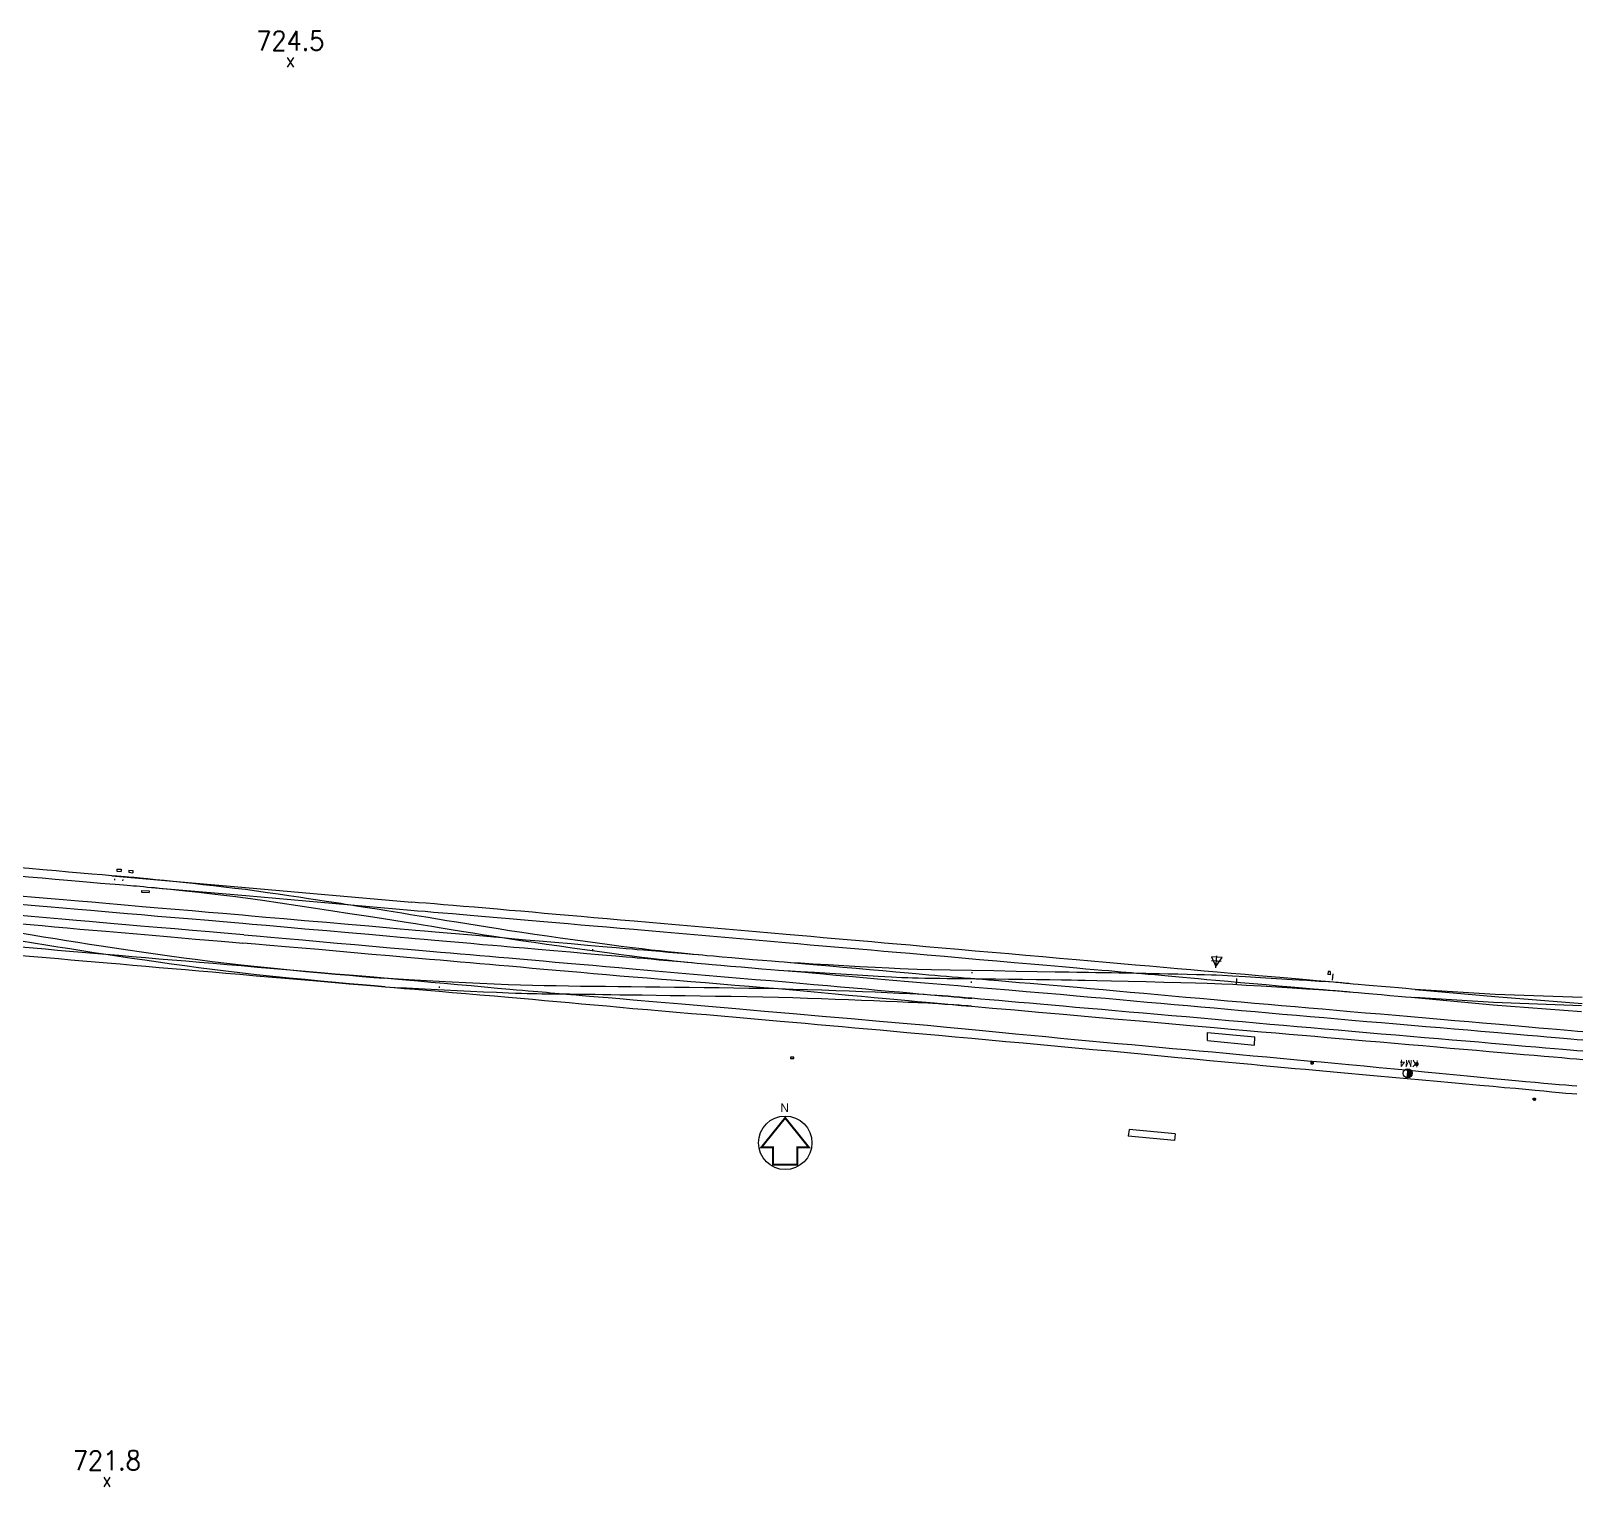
# Model space of a CAD drawing. Header units: metres. Extents: x 320405 to 332543, y 7395686 to 7410003.
# Drawn here: x 328554 to 328875, y 7396901.8 to 7397202.9 of the extents above; entities that cross this region are included whole.
import ezdxf
from ezdxf.enums import TextEntityAlignment as Align

# ---------------------------------------------------------------- set-up
doc = ezdxf.new("R2010")
doc.units = ezdxf.units.M
doc.header["$LTSCALE"] = 10
doc.header["$MEASUREMENT"] = 0
for name, pattern in [('CONTINUO', [0]), ('DASHDOTX2', [2, 1, -0.5, 0, -0.5]), ('GERENTE_P1_RH$0$CONTINUO', [0]), ('LIN0', [0])]:
    doc.linetypes.add(name, pattern=pattern)
for name, color, linetype in [('-NORTE', 7, 'Continuous'), ('F-AMV', 130, 'Continuous'), ('F-IND KM', 4, 'Continuous'), ('F-OTICA', 1, 'Continuous'), ('FOLHA A1 - CPTM', 7, 'LIN0'), ('GERENTE_P1_RH$0$U-ROTULOS_V1', 3, 'GERENTE_P1_RH$0$CONTINUO'), ('LEGENDA', 2, 'Continuous'), ('Pontos Cotados', 45, 'Continuous'), ('Pórtico RA', 1, 'DASHDOTX2'), ('T-BASE', 252, 'CONTINUO'), ('T-SAPATA', 8, 'Continuous'), ('T-TRILHO', 20, 'CONTINUO'), ('T-VIA_AMV', 8, 'Continuous'), ('T-VIA_ISOLANTE', 8, 'Continuous'), ('V-KM-VIA 2', 4, 'Continuous')]:
    doc.layers.add(name, color=color, linetype=linetype)
doc.layers.get('FOLHA A1 - CPTM').off()
doc.styles.add('ARIAL', font='arial.ttf')
doc.styles.add('L80', font='simplex', dxfattribs={"height": 1.016})
doc.styles.add('Style-STANDARD', font='STANDARD.shx')

# ---------------------------------------------------------------- blocks, each defined once
blk = doc.blocks.new('RGA')
for p, q in [((-0.25, 0.25), (0.25, 0.25)), ((-0.25, 0.25), (-0.25, -0.25)), ((0.25, 0.25), (0.25, -0.25)), ((-0.25, -0.25), (0.25, -0.25))]:
    blk.add_line(p, q)
blk.add_circle((0, 0), 0.0236)
blk = doc.blocks.new('NORTE')
at = {"layer": '-NORTE', "color": 7, "const_width": 0.42, "flags": 128}
blk.add_lwpolyline([(159771.1, 251720.53), (159776.01, 251714.43), (159773.6, 251714.43), (159773.6, 251710.84), (159768.59, 251710.84), (159768.59, 251714.43), (159766.19, 251714.43)], close=True, dxfattribs=at)
at = {"layer": '-NORTE', "color": 7, "linetype": 'Continuous'}
blk.add_circle((159771.12, 251715.37), 5.53, dxfattribs=at)
at = {"layer": '-NORTE', "color": 7, "linetype": 'Continuous', "style": 'ARIAL'}
blk.add_text('N', height=1.75, rotation=360, dxfattribs=at).set_placement((159770.08, 251721.77))
blk = doc.blocks.new('lbl_tic')
blk.add_line((0, -0.04165), (0, 0.04165))
blk = doc.blocks.new('KM')
at = {"layer": 'F-IND KM'}
blk.add_hatch(color=3, dxfattribs=at).paths.add_polyline_path([(210357.68, 212721.92, 0.414214), (210358.58, 212721.02), (210358.58, 212722.82, 0.414214)])
at = {"layer": 'F-IND KM', "color": 3}
blk.add_line((210358.58, 212722.82), (210358.58, 212721.02), dxfattribs=at)
blk.add_circle((210358.58, 212721.92), 0.9, dxfattribs=at)
at = {"layer": 'F-IND KM', "xscale": 14.63625450179016, "yscale": 14.63625450179016, "zscale": 14.63625450179016, "rotation": 0.4409380178296996}
blk.add_blockref('lbl_tic', (210358.58, 212721.92), dxfattribs=at)
blk = doc.blocks.new('MARCO')
at = {"layer": 'LEGENDA', "color": 1}
for p, q in [((0, 0.079), (0, -0.057)), ((0.055, 0), (-0.055, 0))]:
    blk.add_line(p, q, dxfattribs=at)
at = {"layer": 'LEGENDA', "flags": 128}
blk.add_lwpolyline([(0, 0.064), (-0.061, -0.042), (0.061, -0.042)], close=True, dxfattribs=at)
at = {"layer": 'LEGENDA', "const_width": 0.0117, "flags": 128}
blk.add_lwpolyline([(-0.006, 0, 1), (0.006, 0, 1)], format="xyb", close=True, dxfattribs=at)
blk = doc.blocks.new('Poste de concreto 10.5 m')
h = blk.add_hatch(color=2)
h.paths.add_polyline_path([(0.15, 0.33), (-0.09, 0.13), (0.13, 0.12)])
h.paths.add_polyline_path([(0.12, -0.1), (0.35, 0.11), (0.13, 0.12)])
at = {"layer": 'Pórtico RA'}
for p, q in [((0.15, 0.36), (-0.11, 0.13)), ((0.11, -0.13), (-0.11, 0.13)), ((-0.11, 0.13), (0.38, 0.1)), ((0.15, 0.33), (-0.09, 0.13)), ((0.12, -0.1), (-0.09, 0.13)), ((0.26, 0.23), (0, 0)), ((0.11, -0.13), (0.15, 0.36)), ((0.38, 0.1), (0.11, -0.13)), ((0.35, 0.11), (0.12, -0.1)), ((0.38, 0.1), (0.15, 0.36)), ((0.35, 0.11), (0.15, 0.33))]:
    blk.add_line(p, q, dxfattribs=at)
blk = doc.blocks.new('topografia ÁGUA BRANCA - LAPA_X')
at = {"layer": 'F-AMV', "color": 1, "ltscale": 0.2}
for p, q in [((155929.78, 252877.06, 0), (155929.76, 252876.81, 0)), ((155931.44, 252876.92, 0), (155931.42, 252876.67, 0)), ((156107.01, 252856.13, 723.32), (156106.98, 252855.88, 723.32))]:
    blk.add_line(p, q, dxfattribs=at)
at = {"layer": 'F-AMV', "ltscale": 0.2}
for p, q in [((156028.71, 252862.46, 0), (156028.73, 252862.71, 0)), ((156107.1, 252858.11, 723.32), (156107.1, 252857.86, 723.32)), ((155996.96, 252854.9), (155996.94, 252854.64))]:
    blk.add_line(p, q, dxfattribs=at)
at = {"layer": 'GERENTE_P1_RH$0$U-ROTULOS_V1', "color": 1, "ltscale": 10}
for p, q in [((156181.74, 252856.6), (156181.85, 252857.86)), ((156161.9, 252856.85), (156161.79, 252855.54))]:
    blk.add_line(p, q, dxfattribs=at)
at = {"layer": 'T-BASE'}
for p, q in [((156180.83, 252858.39), (156180.77, 252857.71)), ((156181.21, 252857.66), (156180.77, 252857.71)), ((156181.27, 252858.34), (156180.83, 252858.39)), ((156181.27, 252858.34), (156181.21, 252857.66))]:
    blk.add_line(p, q, dxfattribs=at)
at = {"layer": 'T-SAPATA', "extrusion": (1.23685e-08, 9.0672e-08, 1)}
for p, q in [((156155.86, 252844.03, 723.07), (156155.91, 252845.71, 723.07)), ((156155.91, 252845.71, 723.02), (156165.67, 252844.82, 723.02)), ((156165.62, 252843.13, 723.04), (156165.67, 252844.82, 723.04)), ((156155.86, 252844.03, 723.04), (156165.62, 252843.13, 723.04)), ((156139.69, 252825.61, 723.51), (156139.55, 252824.21, 723.51)), ((156149.22, 252824.76, 723.51), (156139.69, 252825.61, 723.51)), ((156149.08, 252823.36, 723.54), (156139.55, 252824.21, 723.54)), ((156149.22, 252824.76, 723.53), (156149.08, 252823.36, 723.53))]:
    blk.add_line(p, q, dxfattribs=at)
at = {"layer": 'T-TRILHO', "ltscale": 5, "flags": 128}
for points in [[(155976.57, 252872.02), (155975.14, 252872.24), (155973.54, 252872.48), (155971.79, 252872.74), (155969.91, 252873.02), (155967.91, 252873.32), (155965.82, 252873.62), (155963.64, 252873.93), (155961.41, 252874.25), (155959.14, 252874.57), (155956.84, 252874.88), (155954.62, 252875.14), (155952.4, 252875.4), (155950.21, 252875.65), (155948.05, 252875.88), (155945.94, 252876.11), (155943.89, 252876.32), (155941.91, 252876.53), (155940.03, 252876.72), (155938.24, 252876.9), (155936.57, 252877.06), (155935.78, 252877.14), (155935.08, 252877.21), (155934.45, 252877.27), (155933.85, 252877.32), (155933.25, 252877.37), (155932.63, 252877.42), (155931.94, 252877.48), (155931.16, 252877.54), (155930.25, 252877.61), (155929.19, 252877.69), (155927.21, 252877.86), (155925.05, 252878.05), (155922.73, 252878.24), (155920.26, 252878.45), (155917.65, 252878.68), (155914.92, 252878.91), (155912.07, 252879.15), (155909.13, 252879.4), (155906.1, 252879.66), (155902.99, 252879.92), (155900.04, 252880.17), (155897.02, 252880.43), (155893.95, 252880.69), (155890.81, 252880.95), (155887.61, 252881.22), (155884.35, 252881.5), (155881.02, 252881.78), (155877.63, 252882.07), (155874.18, 252882.36), (155870.66, 252882.66), (155867.16, 252882.96), (155863.58, 252883.26), (155859.94, 252883.58), (155856.21, 252883.9), (155852.4, 252884.22), (155848.51, 252884.56), (155844.52, 252884.9), (155840.43, 252885.25), (155836.25, 252885.61), (155831.95, 252885.98), (155826.48, 252886.45), (155820.96, 252886.92), (155815.44, 252887.39), (155809.99, 252887.86), (155804.67, 252888.31), (155799.54, 252888.75), (155794.66, 252889.16), (155790.09, 252889.55), (155785.89, 252889.91), (155782.11, 252890.23)], [(155782, 252888.56), (155785.72, 252888.25), (155789.88, 252887.89), (155794.4, 252887.51), (155799.22, 252887.1), (155804.3, 252886.67), (155809.57, 252886.22), (155814.97, 252885.76), (155820.44, 252885.29), (155825.93, 252884.82), (155831.38, 252884.36), (155835.7, 252883.99), (155839.92, 252883.62), (155844.05, 252883.27), (155848.09, 252882.92), (155852.04, 252882.58), (155855.9, 252882.25), (155859.69, 252881.92), (155863.39, 252881.6), (155867.03, 252881.29), (155870.59, 252880.99), (155874.14, 252880.69), (155877.62, 252880.39), (155881.04, 252880.1), (155884.38, 252879.82), (155887.66, 252879.54), (155890.88, 252879.27), (155894.02, 252879.01), (155897.1, 252878.75), (155900.11, 252878.5), (155903.05, 252878.25), (155906.12, 252877.99), (155909.1, 252877.73), (155911.99, 252877.48), (155914.78, 252877.24), (155917.47, 252877.01), (155920.02, 252876.79), (155922.44, 252876.58), (155924.72, 252876.39), (155926.84, 252876.2), (155928.79, 252876.04), (155929.88, 252875.95), (155930.81, 252875.88), (155931.63, 252875.82), (155932.35, 252875.76), (155933.03, 252875.71), (155933.67, 252875.66), (155934.31, 252875.6), (155934.99, 252875.54), (155935.74, 252875.47), (155936.58, 252875.39), (155938.03, 252875.26), (155939.6, 252875.11), (155941.31, 252874.95), (155943.14, 252874.77), (155945.1, 252874.57), (155947.19, 252874.35), (155949.41, 252874.1), (155951.76, 252873.83), (155954.24, 252873.53), (155956.86, 252873.2), (155960.39, 252872.69), (155964.01, 252872.16), (155967.67, 252871.62), (155971.33, 252871.08), (155974.94, 252870.53), (155978.45, 252870), (155981.82, 252869.49), (155984.99, 252869), (155987.94, 252868.55), (155990.6, 252868.14)], [(156198.85, 252854.7), (156198.07, 252854.77), (156196.87, 252854.86), (156195.37, 252854.99), (156193.67, 252855.13), (156191.88, 252855.28), (156190.11, 252855.43), (156188.47, 252855.56), (156187.07, 252855.68), (156186.01, 252855.77), (156185.41, 252855.82), (156185.09, 252855.85), (156184.79, 252855.88), (156184.51, 252855.91), (156184.23, 252855.94), (156183.95, 252855.97), (156183.63, 252856), (156183.29, 252856.03), (156182.9, 252856.07), (156182.45, 252856.1), (156181.94, 252856.14), (156180.88, 252856.2), (156178.96, 252856.31), (156176.39, 252856.47), (156173.37, 252856.64), (156170.11, 252856.83), (156166.84, 252857.02), (156163.75, 252857.2), (156161.05, 252857.35), (156158.96, 252857.47), (156157.69, 252857.53), (156156.67, 252857.57), (156155.26, 252857.61), (156153.56, 252857.65), (156151.67, 252857.7), (156149.71, 252857.74), (156147.76, 252857.78), (156145.94, 252857.81), (156144.35, 252857.84), (156143.09, 252857.87), (156142.26, 252857.88), (156141.5, 252857.9), (156140.43, 252857.91), (156139.12, 252857.93), (156137.63, 252857.95), (156136.03, 252857.98), (156134.39, 252858), (156132.79, 252858.02), (156131.28, 252858.05), (156129.93, 252858.07), (156128.83, 252858.08), (156127.17, 252858.11), (156124.35, 252858.15), (156120.63, 252858.21), (156116.31, 252858.27), (156111.68, 252858.35), (156107.02, 252858.42), (156102.63, 252858.5), (156098.79, 252858.56), (156095.79, 252858.62), (156093.92, 252858.67), (156092.3, 252858.74), (156089.98, 252858.85), (156087.15, 252858.99), (156083.98, 252859.16), (156080.67, 252859.34), (156077.39, 252859.53), (156074.33, 252859.7), (156071.68, 252859.85), (156069.61, 252859.98), (156068.31, 252860.06), (156067.21, 252860.14), (156065.67, 252860.26), (156063.81, 252860.42), (156061.75, 252860.59), (156059.59, 252860.77), (156057.45, 252860.96), (156055.46, 252861.13), (156053.71, 252861.28), (156052.32, 252861.4), (156051.42, 252861.48), (156050.58, 252861.55), (156049.36, 252861.65), (156047.87, 252861.78), (156046.18, 252861.92), (156044.39, 252862.07), (156042.58, 252862.22), (156040.84, 252862.36), (156039.26, 252862.49), (156037.92, 252862.6), (156036.92, 252862.69), (156035.63, 252862.8), (156033.52, 252862.98), (156030.78, 252863.21), (156027.61, 252863.48), (156024.23, 252863.77), (156020.84, 252864.06), (156017.64, 252864.33), (156014.84, 252864.57), (156012.64, 252864.76), (156011.24, 252864.88), (156010.01, 252864.98), (156008.26, 252865.13), (156006.12, 252865.32), (156003.7, 252865.52), (156001.14, 252865.74), (155998.57, 252865.96), (155996.1, 252866.17), (155993.87, 252866.36), (155992, 252866.52), (155990.61, 252866.64), (155988.87, 252866.79), (155986.03, 252867.03), (155982.35, 252867.34), (155978.12, 252867.7), (155973.6, 252868.09), (155969.07, 252868.47), (155964.8, 252868.84), (155961.06, 252869.16), (155958.12, 252869.41), (155956.25, 252869.57), (155954.58, 252869.71), (155952.15, 252869.91), (155949.17, 252870.17), (155945.82, 252870.45), (155942.29, 252870.75), (155938.79, 252871.04), (155935.49, 252871.32), (155932.58, 252871.57), (155930.28, 252871.76), (155928.75, 252871.89), (155927.26, 252872.02), (155925.04, 252872.21), (155922.29, 252872.44), (155919.16, 252872.71), (155915.85, 252872.99), (155912.53, 252873.27), (155909.37, 252873.54), (155906.57, 252873.78), (155904.28, 252873.97), (155902.7, 252874.1), (155900.96, 252874.25), (155898.26, 252874.48), (155894.82, 252874.77), (155890.89, 252875.1), (155886.7, 252875.45), (155882.48, 252875.8), (155878.47, 252876.14), (155874.91, 252876.44), (155872.03, 252876.68), (155870.06, 252876.85), (155867.98, 252877.03), (155864.77, 252877.3), (155860.71, 252877.65), (155856.07, 252878.04), (155851.12, 252878.46), (155846.14, 252878.89), (155841.39, 252879.29), (155837.16, 252879.65), (155833.72, 252879.94), (155831.33, 252880.14), (155828.69, 252880.37), (155824.54, 252880.72), (155819.26, 252881.16), (155813.22, 252881.68), (155806.79, 252882.22), (155800.33, 252882.76), (155794.23, 252883.28), (155788.84, 252883.73), (155784.54, 252884.1), (155781.7, 252884.34)], [(155956.51, 252865.52), (155954.9, 252865.66), (155952.45, 252865.86), (155949.4, 252866.12), (155945.93, 252866.41), (155942.26, 252866.72), (155938.59, 252867.03), (155935.14, 252867.32), (155932.12, 252867.57), (155929.72, 252867.77), (155928.16, 252867.91), (155926.69, 252868.03), (155924.55, 252868.21), (155921.88, 252868.44), (155918.88, 252868.69), (155915.69, 252868.96), (155912.5, 252869.23), (155909.47, 252869.49), (155906.76, 252869.72), (155904.54, 252869.91), (155902.99, 252870.04), (155901.22, 252870.19), (155898.43, 252870.43), (155894.86, 252870.73), (155890.78, 252871.07), (155886.44, 252871.44), (155882.1, 252871.8), (155878.01, 252872.15), (155874.43, 252872.45), (155871.63, 252872.69), (155869.85, 252872.84), (155868.23, 252872.98), (155865.88, 252873.18), (155862.99, 252873.43), (155859.75, 252873.71), (155856.36, 252874), (155853, 252874.29), (155849.88, 252874.56), (155847.19, 252874.8), (155845.11, 252874.98), (155843.86, 252875.08), (155842.93, 252875.16), (155841.77, 252875.26), (155840.43, 252875.38), (155838.96, 252875.5), (155837.42, 252875.63), (155835.86, 252875.77), (155834.33, 252875.9), (155832.9, 252876.02), (155831.61, 252876.13), (155830.52, 252876.22), (155828.83, 252876.37), (155825.92, 252876.62), (155822.09, 252876.94), (155817.65, 252877.32), (155812.9, 252877.73), (155808.15, 252878.14), (155803.71, 252878.52), (155799.87, 252878.85), (155796.96, 252879.1), (155795.26, 252879.24), (155794.13, 252879.34), (155792.74, 252879.46), (155791.18, 252879.59), (155789.5, 252879.73), (155787.8, 252879.88), (155786.14, 252880.02), (155784.6, 252880.15), (155783.24, 252880.26), (155782.16, 252880.35), (155781.41, 252880.42)], [(155781.6, 252882.69), (155784.42, 252882.45), (155788.69, 252882.08), (155794.05, 252881.63), (155800.12, 252881.12), (155806.54, 252880.57), (155812.94, 252880.03), (155818.95, 252879.52), (155824.21, 252879.08), (155828.34, 252878.73), (155830.98, 252878.5), (155833.38, 252878.3), (155836.86, 252878), (155841.14, 252877.64), (155845.95, 252877.23), (155851, 252876.8), (155856.01, 252876.37), (155860.72, 252875.97), (155864.83, 252875.62), (155868.08, 252875.35), (155870.18, 252875.17), (155872.15, 252875), (155875.04, 252874.76), (155878.6, 252874.47), (155882.61, 252874.13), (155886.83, 252873.78), (155891.02, 252873.44), (155894.94, 252873.11), (155898.37, 252872.82), (155901.07, 252872.6), (155902.8, 252872.45), (155904.37, 252872.32), (155906.63, 252872.13), (155909.41, 252871.89), (155912.52, 252871.62), (155915.81, 252871.33), (155919.08, 252871.05), (155922.16, 252870.79), (155924.89, 252870.55), (155927.08, 252870.36), (155928.57, 252870.24), (155930.1, 252870.11), (155932.43, 252869.91), (155935.36, 252869.67), (155938.69, 252869.39), (155942.24, 252869.1), (155945.8, 252868.81), (155949.19, 252868.53), (155952.21, 252868.28), (155954.65, 252868.07), (155956.34, 252867.93), (155958.21, 252867.77), (155961.14, 252867.52), (155964.88, 252867.2), (155969.14, 252866.83), (155973.66, 252866.45), (155978.17, 252866.06), (155982.39, 252865.69), (155986.05, 252865.38), (155988.88, 252865.14), (155990.61, 252864.99), (155991.98, 252864.87), (155993.83, 252864.71), (155996.03, 252864.52), (155998.46, 252864.31), (156000.99, 252864.09), (156003.51, 252863.87), (156005.89, 252863.66), (156008, 252863.48), (156009.73, 252863.33), (156010.96, 252863.22), (156012.36, 252863.11), (156014.58, 252862.92), (156017.42, 252862.68), (156020.66, 252862.41), (156024.09, 252862.12), (156027.51, 252861.83), (156030.71, 252861.56), (156033.48, 252861.32), (156035.62, 252861.14), (156036.92, 252861.03), (156037.91, 252860.95), (156039.22, 252860.83), (156040.77, 252860.7), (156042.47, 252860.54), (156044.24, 252860.39), (156046, 252860.23), (156047.65, 252860.09), (156049.11, 252859.96), (156050.3, 252859.85), (156051.13, 252859.78), (156052.04, 252859.7), (156053.44, 252859.59), (156055.21, 252859.44), (156057.23, 252859.27), (156059.4, 252859.09), (156061.59, 252858.9), (156063.68, 252858.73), (156065.57, 252858.58), (156067.12, 252858.46), (156068.24, 252858.38), (156069.58, 252858.3), (156071.76, 252858.17), (156074.55, 252858), (156077.76, 252857.82), (156081.18, 252857.62), (156084.58, 252857.43), (156087.76, 252857.25), (156090.52, 252857.1), (156092.64, 252856.99), (156093.91, 252856.93), (156094.83, 252856.9), (156096.02, 252856.87), (156097.4, 252856.85), (156098.91, 252856.83), (156100.48, 252856.81), (156102.04, 252856.8), (156103.53, 252856.79), (156104.88, 252856.78), (156106.02, 252856.77), (156106.88, 252856.76), (156107.98, 252856.74), (156109.76, 252856.72), (156112.07, 252856.7), (156114.73, 252856.67), (156117.59, 252856.63), (156120.47, 252856.6), (156123.23, 252856.57), (156125.68, 252856.53), (156127.68, 252856.51), (156129.06, 252856.49), (156130.58, 252856.46), (156132.96, 252856.41), (156136, 252856.35), (156139.47, 252856.28), (156143.16, 252856.2), (156146.86, 252856.12), (156150.35, 252856.04), (156153.41, 252855.97), (156155.82, 252855.9), (156157.38, 252855.85), (156158.87, 252855.79), (156161.09, 252855.67), (156163.85, 252855.52), (156166.96, 252855.34), (156170.21, 252855.15), (156173.42, 252854.96), (156176.37, 252854.79), (156178.89, 252854.64), (156180.77, 252854.52), (156181.81, 252854.46), (156182.33, 252854.42), (156182.79, 252854.39), (156183.2, 252854.36), (156183.56, 252854.32), (156183.88, 252854.29), (156184.19, 252854.26), (156184.48, 252854.23), (156184.77, 252854.2), (156185.08, 252854.17), (156185.4, 252854.14), (156186, 252854.09), (156187.06, 252854), (156188.45, 252853.88), (156190.09, 252853.74), (156191.84, 252853.59), (156193.62, 252853.44), (156195.31, 252853.3), (156196.81, 252853.17), (156198, 252853.07), (156198.77, 252853)], [(155781.31, 252879.01), (155781.99, 252878.93), (155782.81, 252878.84), (155783.78, 252878.73), (155784.9, 252878.61), (155786.18, 252878.47), (155787.63, 252878.31), (155789.26, 252878.14), (155791.08, 252877.96), (155793.08, 252877.76), (155795.29, 252877.55), (155798.54, 252877.27), (155801.95, 252876.97), (155805.49, 252876.67), (155809.11, 252876.36), (155812.78, 252876.05), (155816.44, 252875.74), (155820.06, 252875.44), (155823.6, 252875.14), (155827, 252874.85), (155830.24, 252874.58), (155832.03, 252874.43), (155833.65, 252874.29), (155835.12, 252874.16), (155836.47, 252874.04), (155837.75, 252873.93), (155838.98, 252873.83), (155840.19, 252873.72), (155841.43, 252873.61), (155842.71, 252873.5), (155844.08, 252873.38), (155846.5, 252873.17), (155849.01, 252872.95), (155851.59, 252872.73), (155854.22, 252872.51), (155856.87, 252872.28), (155859.52, 252872.05), (155862.15, 252871.82), (155864.74, 252871.6), (155867.25, 252871.39), (155869.67, 252871.18), (155871.32, 252871.05), (155872.86, 252870.92), (155874.33, 252870.8), (155875.72, 252870.69), (155877.07, 252870.58), (155878.39, 252870.48), (155879.69, 252870.38), (155880.99, 252870.27), (155882.31, 252870.17), (155883.66, 252870.06), (155885.32, 252869.92), (155887.04, 252869.77), (155888.81, 252869.62), (155890.63, 252869.46), (155892.51, 252869.3), (155894.44, 252869.14), (155896.43, 252868.96), (155898.48, 252868.79), (155900.59, 252868.6), (155902.76, 252868.41), (155905.06, 252868.21), (155907.41, 252868.01), (155909.82, 252867.8), (155912.29, 252867.58), (155914.8, 252867.36), (155917.36, 252867.14), (155919.96, 252866.91), (155922.6, 252866.68), (155925.28, 252866.45), (155927.99, 252866.21), (155931.18, 252865.94), (155934.38, 252865.67), (155937.54, 252865.4), (155940.65, 252865.14), (155943.66, 252864.89), (155946.55, 252864.64), (155949.3, 252864.42), (155951.86, 252864.2), (155954.2, 252864.01), (155956.31, 252863.84)], [(155929.19, 252877.69), (155956.86, 252875.34), (155991.25, 252872.36)], [(155985.57, 252856.62), (155983.4, 252856.8), (155980.97, 252857), (155978.31, 252857.22), (155975.46, 252857.46), (155972.45, 252857.71), (155969.3, 252857.98), (155966.05, 252858.25), (155962.72, 252858.53), (155959.34, 252858.81), (155955.96, 252859.1), (155953.08, 252859.34), (155950.21, 252859.57), (155947.37, 252859.81), (155944.54, 252860.04), (155941.73, 252860.27), (155938.94, 252860.5), (155936.17, 252860.73), (155933.42, 252860.96), (155930.7, 252861.19), (155927.99, 252861.41), (155925.49, 252861.62), (155922.99, 252861.83), (155920.5, 252862.04), (155918.01, 252862.25), (155915.49, 252862.47), (155912.95, 252862.68), (155910.37, 252862.9), (155907.75, 252863.13), (155905.07, 252863.35), (155902.32, 252863.59), (155899.31, 252863.84), (155896.22, 252864.1), (155893.05, 252864.37), (155889.82, 252864.65), (155886.51, 252864.93), (155883.14, 252865.21), (155879.71, 252865.5), (155876.21, 252865.8), (155872.65, 252866.1), (155869.03, 252866.41), (155865.47, 252866.71), (155861.84, 252867.03), (155858.14, 252867.34), (155854.37, 252867.67), (155850.53, 252867.99), (155846.6, 252868.33), (155842.59, 252868.68), (155838.49, 252869.03), (155834.29, 252869.39), (155829.99, 252869.75), (155824.54, 252870.22), (155819.04, 252870.68), (155813.55, 252871.15), (155808.14, 252871.61), (155802.86, 252872.06), (155797.76, 252872.49), (155792.92, 252872.9), (155788.38, 252873.28), (155784.21, 252873.63), (155780.47, 252873.95)], [(155843.86, 252875.08), (155845.62, 252874.91), (155847.61, 252874.7), (155849.81, 252874.47), (155852.21, 252874.2), (155854.79, 252873.92), (155857.53, 252873.6), (155860.41, 252873.27), (155863.41, 252872.91), (155866.52, 252872.52), (155869.72, 252872.12), (155872.96, 252871.66), (155876.25, 252871.17), (155879.58, 252870.68), (155882.94, 252870.17), (155886.3, 252869.66), (155889.66, 252869.14), (155892.99, 252868.62), (155896.28, 252868.1), (155899.52, 252867.59), (155902.69, 252867.08), (155905.29, 252866.66), (155907.82, 252866.25), (155910.29, 252865.85), (155912.71, 252865.45), (155915.1, 252865.07), (155917.47, 252864.69), (155919.83, 252864.31), (155922.2, 252863.94), (155924.59, 252863.57), (155927.01, 252863.2), (155929.76, 252862.79), (155932.56, 252862.38), (155935.39, 252861.98), (155938.26, 252861.58), (155941.16, 252861.18), (155944.09, 252860.79), (155947.04, 252860.41), (155950.01, 252860.03), (155952.99, 252859.67), (155955.98, 252859.31), (155959.39, 252858.96), (155962.78, 252858.63), (155966.12, 252858.31), (155969.38, 252858.01), (155972.52, 252857.72), (155975.53, 252857.45), (155978.37, 252857.21), (155981, 252856.99), (155983.42, 252856.79), (155985.57, 252856.62)], [(155985.77, 252854.83), (155983.55, 252855.02), (155981.08, 252855.23), (155978.37, 252855.47), (155975.48, 252855.73), (155972.41, 252856.01), (155969.22, 252856.3), (155965.92, 252856.62), (155962.55, 252856.95), (155959.14, 252857.29), (155955.72, 252857.65), (155952.84, 252857.99), (155949.99, 252858.35), (155947.16, 252858.71), (155944.36, 252859.08), (155941.57, 252859.46), (155938.81, 252859.84), (155936.07, 252860.23), (155933.36, 252860.62), (155930.66, 252861.01), (155927.99, 252861.41), (155925.5, 252861.79), (155923.02, 252862.16), (155920.55, 252862.55), (155918.07, 252862.93), (155915.57, 252863.33), (155913.04, 252863.73), (155910.48, 252864.13), (155907.88, 252864.55), (155905.22, 252864.97), (155902.49, 252865.4), (155899.29, 252865.91), (155896.03, 252866.43), (155892.72, 252866.96), (155889.38, 252867.48), (155886.03, 252868), (155882.68, 252868.52), (155879.34, 252869.03), (155876.04, 252869.52), (155872.78, 252870), (155869.57, 252870.47), (155866.41, 252870.87), (155863.33, 252871.24), (155860.37, 252871.6), (155857.53, 252871.93), (155854.83, 252872.24), (155852.3, 252872.52), (155849.94, 252872.78), (155847.77, 252873.01), (155845.81, 252873.21), (155844.08, 252873.38)], [(155936.58, 252875.39), (155956.9, 252873.66), (155991.04, 252870.71)], [(155780.42, 252872.28), (155784.16, 252871.96), (155788.33, 252871.61), (155792.86, 252871.22), (155797.7, 252870.81), (155802.79, 252870.38), (155808.07, 252869.93), (155813.48, 252869.47), (155818.97, 252869), (155824.46, 252868.53), (155829.92, 252868.07), (155834.23, 252867.7), (155838.43, 252867.34), (155842.55, 252866.99), (155846.57, 252866.65), (155850.51, 252866.31), (155854.36, 252865.98), (155858.14, 252865.66), (155861.85, 252865.34), (155865.49, 252865.03), (155869.06, 252864.73), (155872.68, 252864.42), (155876.23, 252864.12), (155879.72, 252863.82), (155883.15, 252863.53), (155886.52, 252863.24), (155889.82, 252862.96), (155893.05, 252862.69), (155896.21, 252862.42), (155899.3, 252862.16), (155902.33, 252861.9), (155905.1, 252861.66), (155907.82, 252861.43), (155910.48, 252861.21), (155913.09, 252860.98), (155915.66, 252860.77), (155918.21, 252860.55), (155920.73, 252860.33), (155923.25, 252860.12), (155925.76, 252859.91), (155928.27, 252859.69), (155930.93, 252859.47), (155933.6, 252859.24), (155936.29, 252859.01), (155938.99, 252858.78), (155941.72, 252858.55), (155944.46, 252858.32), (155947.23, 252858.08), (155950.02, 252857.85), (155952.84, 252857.61), (155955.68, 252857.37), (155959.09, 252857.08), (155962.5, 252856.79), (155965.87, 252856.51), (155969.17, 252856.23), (155972.37, 252855.96), (155975.44, 252855.7), (155978.35, 252855.45), (155981.06, 252855.23), (155983.54, 252855.02), (155985.77, 252854.83)], [(156051.42, 252861.48), (156050.53, 252861.56), (156049.52, 252861.65), (156048.37, 252861.75), (156047.09, 252861.88), (156045.69, 252862.02), (156044.17, 252862.17), (156042.53, 252862.35), (156040.77, 252862.54), (156038.9, 252862.76), (156036.91, 252862.99), (156034.59, 252863.29), (156032.18, 252863.6), (156029.7, 252863.93), (156027.15, 252864.27), (156024.55, 252864.63), (156021.93, 252864.99), (156019.29, 252865.36), (156016.65, 252865.74), (156014.03, 252866.11), (156011.45, 252866.49), (156009.16, 252866.84), (156006.93, 252867.19), (156004.75, 252867.53), (156002.62, 252867.87), (156000.54, 252868.2), (155998.52, 252868.53), (155996.56, 252868.85), (155994.65, 252869.17), (155992.8, 252869.47), (155991.01, 252869.76), (155989.17, 252870.06), (155987.4, 252870.34), (155985.71, 252870.61), (155984.1, 252870.86), (155982.57, 252871.1), (155981.15, 252871.32), (155979.83, 252871.53), (155978.62, 252871.71), (155977.53, 252871.88), (155976.57, 252872.02)], [(155991.04, 252870.71), (155992.44, 252870.59), (155994.02, 252870.47), (155995.77, 252870.32), (155997.66, 252870.17), (155999.7, 252870), (156001.86, 252869.82), (156004.12, 252869.64), (156006.49, 252869.44), (156008.93, 252869.23), (156011.44, 252869.02), (156013.77, 252868.83), (156016.15, 252868.62), (156018.59, 252868.41), (156021.08, 252868.2), (156023.62, 252867.98), (156026.22, 252867.76), (156028.87, 252867.53), (156031.58, 252867.3), (156034.35, 252867.06), (156037.17, 252866.82), (156040.24, 252866.56), (156043.36, 252866.29), (156046.51, 252866.02), (156049.68, 252865.75), (156052.86, 252865.48), (156056.05, 252865.21), (156059.22, 252864.94), (156062.37, 252864.67), (156065.48, 252864.41), (156068.56, 252864.15), (156071.14, 252863.93), (156073.69, 252863.71), (156076.21, 252863.5), (156078.72, 252863.29), (156081.22, 252863.08), (156083.75, 252862.86), (156086.3, 252862.65), (156088.9, 252862.43), (156091.56, 252862.2), (156094.29, 252861.97), (156097.84, 252861.67), (156101.44, 252861.36), (156105.08, 252861.04), (156108.71, 252860.73), (156112.31, 252860.42), (156115.85, 252860.11), (156119.3, 252859.82), (156122.63, 252859.53), (156125.81, 252859.26), (156128.81, 252859), (156130.72, 252858.84), (156132.45, 252858.69), (156134.01, 252858.56), (156135.43, 252858.45), (156136.73, 252858.34), (156137.94, 252858.24), (156139.07, 252858.15), (156140.15, 252858.06), (156141.21, 252857.97), (156142.26, 252857.88), (156143.59, 252857.77), (156144.95, 252857.65), (156146.33, 252857.52), (156147.76, 252857.4), (156149.24, 252857.26), (156150.77, 252857.13), (156152.36, 252856.99), (156154.01, 252856.84), (156155.75, 252856.69), (156157.56, 252856.53), (156160.12, 252856.31), (156162.73, 252856.08), (156165.36, 252855.85), (156167.99, 252855.63), (156170.58, 252855.41), (156173.1, 252855.19), (156175.51, 252854.99), (156177.79, 252854.8), (156179.9, 252854.62), (156181.81, 252854.46)], [(156181.94, 252856.14), (156180.27, 252856.27), (156178.39, 252856.43), (156176.32, 252856.61), (156174.06, 252856.8), (156171.65, 252857), (156169.1, 252857.22), (156166.43, 252857.44), (156163.65, 252857.68), (156160.78, 252857.92), (156157.85, 252858.17), (156155.16, 252858.4), (156152.42, 252858.64), (156149.63, 252858.87), (156146.79, 252859.11), (156143.9, 252859.36), (156140.96, 252859.61), (156137.97, 252859.87), (156134.92, 252860.13), (156131.82, 252860.39), (156128.68, 252860.66), (156125.25, 252860.96), (156121.78, 252861.26), (156118.29, 252861.56), (156114.79, 252861.86), (156111.29, 252862.16), (156107.81, 252862.46), (156104.36, 252862.76), (156100.96, 252863.05), (156097.61, 252863.34), (156094.34, 252863.62), (156091.62, 252863.86), (156088.98, 252864.08), (156086.39, 252864.3), (156083.85, 252864.52), (156081.34, 252864.73), (156078.84, 252864.95), (156076.34, 252865.16), (156073.83, 252865.38), (156071.28, 252865.59), (156068.7, 252865.81), (156065.63, 252866.08), (156062.51, 252866.34), (156059.35, 252866.61), (156056.18, 252866.88), (156052.99, 252867.16), (156049.8, 252867.43), (156046.62, 252867.7), (156043.46, 252867.97), (156040.34, 252868.24), (156037.26, 252868.5), (156034.43, 252868.74), (156031.66, 252868.98), (156028.94, 252869.21), (156026.28, 252869.44), (156023.68, 252869.66), (156021.13, 252869.88), (156018.64, 252870.09), (156016.2, 252870.3), (156013.82, 252870.5), (156011.49, 252870.7), (156008.99, 252870.91), (156006.56, 252871.11), (156004.21, 252871.31), (156001.96, 252871.49), (155999.82, 252871.67), (155997.8, 252871.83), (155995.92, 252871.99), (155994.2, 252872.13), (155992.63, 252872.25), (155991.25, 252872.36)], [(155990.6, 252868.14), (155992.02, 252867.91), (155993.63, 252867.65), (155995.4, 252867.37), (155997.32, 252867.06), (155999.38, 252866.73), (156001.57, 252866.38), (156003.86, 252866.02), (156006.25, 252865.65), (156008.71, 252865.27), (156011.24, 252864.88), (156013.85, 252864.5), (156016.49, 252864.12), (156019.15, 252863.74), (156021.81, 252863.36), (156024.46, 252862.99), (156027.07, 252862.63), (156029.64, 252862.28), (156032.14, 252861.94), (156034.56, 252861.62), (156036.88, 252861.32), (156038.85, 252861.08), (156040.7, 252860.86), (156042.44, 252860.66), (156044.05, 252860.49), (156045.55, 252860.33), (156046.92, 252860.18), (156048.16, 252860.06), (156049.28, 252859.95), (156050.27, 252859.86), (156051.13, 252859.78)], [(156107.07, 252851.03), (156106.34, 252851.09), (156105.48, 252851.15), (156104.5, 252851.23), (156103.4, 252851.32), (156102.17, 252851.42), (156100.8, 252851.54), (156099.31, 252851.66), (156097.69, 252851.8), (156095.92, 252851.96), (156094.02, 252852.12), (156091.78, 252852.33), (156089.4, 252852.54), (156086.91, 252852.77), (156084.31, 252853.01), (156081.62, 252853.25), (156078.84, 252853.5), (156075.99, 252853.76), (156073.07, 252854.02), (156070.1, 252854.28), (156067.09, 252854.54), (156064.11, 252854.79), (156061.1, 252855.03), (156058.07, 252855.27), (156055.04, 252855.51), (156052, 252855.75), (156048.97, 252855.99), (156045.96, 252856.23), (156042.96, 252856.46), (156040, 252856.7), (156037.07, 252856.93), (156034.3, 252857.16), (156031.57, 252857.39), (156028.89, 252857.62), (156026.26, 252857.84), (156023.66, 252858.06), (156021.11, 252858.28), (156018.61, 252858.5), (156016.15, 252858.71), (156013.74, 252858.92), (156011.37, 252859.13), (156009.34, 252859.3), (156007.34, 252859.47), (156005.35, 252859.64), (156003.35, 252859.81), (156001.32, 252859.99), (155999.26, 252860.16), (155997.14, 252860.34), (155994.94, 252860.53), (155992.65, 252860.73), (155990.25, 252860.93), (155986.68, 252861.24), (155983.02, 252861.55), (155979.33, 252861.87), (155975.65, 252862.19), (155972.02, 252862.5), (155968.49, 252862.8), (155965.11, 252863.09), (155961.92, 252863.36), (155958.97, 252863.61), (155956.31, 252863.84)], [(155956.51, 252865.52), (155959.17, 252865.3), (155962.12, 252865.05), (155965.3, 252864.78), (155968.67, 252864.49), (155972.19, 252864.19), (155975.81, 252863.88), (155979.48, 252863.56), (155983.16, 252863.25), (155986.8, 252862.93), (155990.36, 252862.63), (155992.75, 252862.42), (155995.02, 252862.23), (155997.2, 252862.05), (155999.31, 252861.87), (156001.35, 252861.7), (156003.36, 252861.53), (156005.34, 252861.36), (156007.32, 252861.19), (156009.31, 252861.02), (156011.32, 252860.85), (156013.65, 252860.65), (156016.03, 252860.45), (156018.46, 252860.24), (156020.93, 252860.03), (156023.46, 252859.81), (156026.05, 252859.59), (156028.69, 252859.37), (156031.38, 252859.14), (156034.13, 252858.9), (156036.94, 252858.66), (156040.04, 252858.4), (156043.18, 252858.14), (156046.36, 252857.87), (156049.56, 252857.6), (156052.78, 252857.33), (156055.99, 252857.06), (156059.2, 252856.79), (156062.38, 252856.52), (156065.52, 252856.26), (156068.62, 252856), (156071.57, 252855.74), (156074.45, 252855.5), (156077.26, 252855.25), (156079.99, 252855.02), (156082.63, 252854.79), (156085.18, 252854.57), (156087.63, 252854.35), (156089.96, 252854.15), (156092.19, 252853.96), (156094.29, 252853.77), (156096.14, 252853.62), (156097.86, 252853.47), (156099.45, 252853.33), (156100.91, 252853.2), (156102.26, 252853.09), (156103.48, 252852.98), (156104.57, 252852.89), (156105.55, 252852.81), (156106.4, 252852.74), (156107.14, 252852.68)], [(156068.24, 252858.38), (156069.96, 252858.23), (156071.92, 252858.06), (156074.09, 252857.88), (156076.46, 252857.67), (156079.02, 252857.45), (156081.74, 252857.21), (156084.62, 252856.96), (156087.64, 252856.7), (156090.78, 252856.43), (156094.02, 252856.15), (156097.35, 252855.87), (156100.75, 252855.59), (156104.21, 252855.3), (156107.72, 252855.01), (156111.25, 252854.71), (156114.8, 252854.42), (156118.34, 252854.12), (156121.87, 252853.83), (156125.37, 252853.54), (156128.81, 252853.25), (156131.83, 252852.99), (156134.8, 252852.73), (156137.72, 252852.48), (156140.59, 252852.23), (156143.42, 252851.98), (156146.22, 252851.74), (156148.99, 252851.5), (156151.75, 252851.26), (156154.5, 252851.02), (156157.24, 252850.78), (156160.07, 252850.53), (156162.9, 252850.29), (156165.74, 252850.04), (156168.58, 252849.79), (156171.42, 252849.55), (156174.27, 252849.3), (156177.12, 252849.06), (156179.98, 252848.81), (156182.85, 252848.57), (156185.72, 252848.32), (156188.81, 252848.06), (156191.9, 252847.8), (156194.98, 252847.55), (156198.02, 252847.29), (156201.03, 252847.04), (156203.99, 252846.8), (156206.89, 252846.56), (156209.71, 252846.32), (156212.45, 252846.09), (156215.09, 252845.88), (156217.53, 252845.67), (156219.86, 252845.47), (156222.07, 252845.29), (156224.14, 252845.11), (156226.08, 252844.95), (156227.88, 252844.8), (156229.53, 252844.66), (156231.03, 252844.53), (156232.37, 252844.42), (156233.53, 252844.32)], [(156233.55, 252845.97), (156232.43, 252846.06), (156231.13, 252846.17), (156229.68, 252846.3), (156228.07, 252846.43), (156226.32, 252846.59), (156224.41, 252846.75), (156222.37, 252846.93), (156220.19, 252847.11), (156217.88, 252847.31), (156215.45, 252847.52), (156212.75, 252847.75), (156209.95, 252847.99), (156207.06, 252848.23), (156204.09, 252848.48), (156201.05, 252848.74), (156197.97, 252849), (156194.84, 252849.26), (156191.7, 252849.53), (156188.55, 252849.79), (156185.4, 252850.06), (156182.53, 252850.3), (156179.68, 252850.54), (156176.85, 252850.78), (156174.03, 252851.02), (156171.22, 252851.26), (156168.42, 252851.49), (156165.62, 252851.73), (156162.83, 252851.97), (156160.04, 252852.21), (156157.25, 252852.44), (156154.32, 252852.7), (156151.4, 252852.96), (156148.48, 252853.22), (156145.59, 252853.47), (156142.71, 252853.72), (156139.87, 252853.97), (156137.07, 252854.22), (156134.3, 252854.46), (156131.59, 252854.7), (156128.93, 252854.93), (156126.4, 252855.15), (156123.93, 252855.35), (156121.53, 252855.55), (156119.2, 252855.75), (156116.94, 252855.93), (156114.76, 252856.11), (156112.66, 252856.28), (156110.65, 252856.45), (156108.72, 252856.61), (156106.88, 252856.76), (156105.54, 252856.87), (156104.27, 252856.97), (156103.05, 252857.07), (156101.86, 252857.17), (156100.67, 252857.27), (156099.46, 252857.38), (156098.21, 252857.48), (156096.9, 252857.59), (156095.51, 252857.71), (156094.01, 252857.84), (156091.4, 252858.07), (156088.69, 252858.3), (156085.94, 252858.54), (156083.17, 252858.78), (156080.42, 252859.02), (156077.73, 252859.25), (156075.14, 252859.47), (156072.68, 252859.69), (156070.39, 252859.88), (156068.31, 252860.06)], [(156233.53, 252841.96), (156232.31, 252842.06), (156230.93, 252842.18), (156229.38, 252842.31), (156227.67, 252842.45), (156225.82, 252842.61), (156223.83, 252842.77), (156221.7, 252842.95), (156219.46, 252843.14), (156217.09, 252843.34), (156214.62, 252843.55), (156212.01, 252843.77), (156209.31, 252843.99), (156206.53, 252844.22), (156203.68, 252844.46), (156200.77, 252844.7), (156197.82, 252844.95), (156194.83, 252845.2), (156191.82, 252845.45), (156188.79, 252845.7), (156185.75, 252845.96), (156182.92, 252846.2), (156180.09, 252846.44), (156177.27, 252846.68), (156174.44, 252846.93), (156171.62, 252847.17), (156168.8, 252847.41), (156165.98, 252847.66), (156163.15, 252847.9), (156160.32, 252848.15), (156157.48, 252848.39), (156154.49, 252848.65), (156151.49, 252848.9), (156148.5, 252849.16), (156145.53, 252849.41), (156142.59, 252849.66), (156139.68, 252849.9), (156136.81, 252850.15), (156134, 252850.39), (156131.24, 252850.62), (156128.55, 252850.85), (156126.05, 252851.07), (156123.63, 252851.28), (156121.29, 252851.48), (156119.03, 252851.67), (156116.84, 252851.86), (156114.73, 252852.04), (156112.71, 252852.22), (156110.77, 252852.38), (156108.91, 252852.53), (156107.14, 252852.68), (156105.84, 252852.8), (156104.61, 252852.9), (156103.42, 252853), (156102.25, 252853.09), (156101.07, 252853.18), (156099.86, 252853.26), (156098.6, 252853.34), (156097.26, 252853.42), (156095.83, 252853.5), (156094.27, 252853.57), (156092.02, 252853.68), (156089.63, 252853.78), (156087.12, 252853.89), (156084.5, 252853.99), (156081.78, 252854.09), (156078.98, 252854.19), (156076.09, 252854.29), (156073.14, 252854.38), (156070.14, 252854.46), (156067.09, 252854.54), (156064.06, 252854.6), (156061, 252854.65), (156057.92, 252854.69), (156054.84, 252854.73), (156051.75, 252854.77), (156048.68, 252854.8), (156045.62, 252854.83), (156042.59, 252854.86), (156039.6, 252854.89), (156036.64, 252854.92), (156033.97, 252854.94), (156031.34, 252854.96), (156028.75, 252854.99), (156026.2, 252855.01), (156023.67, 252855.04), (156021.17, 252855.08), (156018.69, 252855.12), (156016.22, 252855.17), (156013.76, 252855.22), (156011.3, 252855.29), (156008.33, 252855.42), (156005.38, 252855.55), (156002.47, 252855.69), (155999.64, 252855.83), (155996.91, 252855.97), (155994.3, 252856.12), (155991.83, 252856.25), (155989.54, 252856.38), (155987.44, 252856.5), (155985.57, 252856.62)], [(156232.29, 252834.71), (156231.24, 252834.8), (156230.03, 252834.91), (156228.66, 252835.02), (156227.14, 252835.16), (156225.47, 252835.31), (156223.66, 252835.47), (156221.71, 252835.65), (156219.62, 252835.84), (156217.4, 252836.04), (156215.04, 252836.25), (156212.39, 252836.5), (156209.62, 252836.76), (156206.75, 252837.03), (156203.8, 252837.31), (156200.78, 252837.6), (156197.7, 252837.89), (156194.59, 252838.18), (156191.44, 252838.47), (156188.29, 252838.77), (156185.14, 252839.06), (156182.27, 252839.32), (156179.43, 252839.58), (156176.59, 252839.84), (156173.76, 252840.1), (156170.95, 252840.35), (156168.14, 252840.6), (156165.33, 252840.85), (156162.53, 252841.11), (156159.73, 252841.36), (156156.93, 252841.61), (156154.18, 252841.85), (156151.43, 252842.09), (156148.66, 252842.34), (156145.87, 252842.59), (156143.06, 252842.84), (156140.21, 252843.09), (156137.33, 252843.35), (156134.4, 252843.61), (156131.42, 252843.88), (156128.39, 252844.15), (156125.46, 252844.43), (156122.46, 252844.72), (156119.36, 252845.01), (156116.16, 252845.31), (156112.83, 252845.63), (156109.36, 252845.95), (156105.73, 252846.29), (156101.94, 252846.64), (156097.95, 252847.01), (156093.76, 252847.38), (156088.04, 252847.88), (156082.16, 252848.38), (156076.19, 252848.89), (156070.19, 252849.4), (156064.22, 252849.9), (156058.35, 252850.4), (156052.64, 252850.88), (156047.16, 252851.34), (156041.96, 252851.77), (156037.11, 252852.18), (156034.31, 252852.42), (156031.89, 252852.62), (156029.82, 252852.79), (156028.05, 252852.94), (156026.54, 252853.07), (156025.27, 252853.18), (156024.2, 252853.27), (156023.28, 252853.34), (156022.49, 252853.41), (156021.78, 252853.47), (156020.88, 252853.54), (156020, 252853.62), (156019.13, 252853.69), (156018.25, 252853.76), (156017.33, 252853.84), (156016.37, 252853.92), (156015.33, 252854.01), (156014.19, 252854.11), (156012.94, 252854.21), (156011.55, 252854.33), (156008.99, 252854.56), (156006.31, 252854.8), (156003.56, 252855.04), (156000.77, 252855.28), (155997.98, 252855.53), (155995.25, 252855.77), (155992.59, 252856), (155990.07, 252856.22), (155987.72, 252856.43), (155985.57, 252856.62)], [(155985.77, 252854.83), (155987.87, 252854.73), (155990.18, 252854.62), (155992.66, 252854.5), (155995.26, 252854.38), (155997.95, 252854.25), (156000.68, 252854.12), (156003.43, 252854), (156006.14, 252853.87), (156008.78, 252853.76), (156011.31, 252853.65), (156012.72, 252853.6), (156014, 252853.56), (156015.17, 252853.53), (156016.24, 252853.51), (156017.24, 252853.49), (156018.18, 252853.48), (156019.09, 252853.48), (156019.98, 252853.47), (156020.87, 252853.47), (156021.78, 252853.47), (156022.85, 252853.45), (156023.97, 252853.44), (156025.15, 252853.42), (156026.41, 252853.41), (156027.77, 252853.39), (156029.22, 252853.37), (156030.78, 252853.35), (156032.48, 252853.33), (156034.31, 252853.3), (156036.29, 252853.28), (156038.97, 252853.25), (156041.8, 252853.22), (156044.75, 252853.18), (156047.8, 252853.15), (156050.93, 252853.11), (156054.12, 252853.06), (156057.36, 252853.01), (156060.61, 252852.96), (156063.87, 252852.9), (156067.11, 252852.84), (156070.13, 252852.76), (156073.11, 252852.67), (156076.02, 252852.58), (156078.87, 252852.48), (156081.63, 252852.38), (156084.31, 252852.28), (156086.89, 252852.18), (156089.37, 252852.08), (156091.72, 252851.98), (156093.95, 252851.88), (156095.04, 252851.85), (156096.04, 252851.81), (156097.01, 252851.78), (156098, 252851.73), (156099.05, 252851.66), (156100.21, 252851.59), (156101.55, 252851.49), (156103.1, 252851.36), (156104.92, 252851.21), (156107.07, 252851.03), (156111.39, 252850.67), (156116.03, 252850.28), (156120.93, 252849.86), (156126.01, 252849.43), (156131.23, 252848.98), (156136.53, 252848.52), (156141.84, 252848.06), (156147.12, 252847.61), (156152.29, 252847.16), (156157.3, 252846.73), (156160.75, 252846.43), (156164.01, 252846.16), (156167.09, 252845.89), (156170.01, 252845.64), (156172.81, 252845.4), (156175.5, 252845.17), (156178.1, 252844.95), (156180.64, 252844.74), (156183.14, 252844.53), (156185.61, 252844.31), (156188.61, 252844.06), (156191.6, 252843.81), (156194.57, 252843.55), (156197.52, 252843.31), (156200.43, 252843.06), (156203.3, 252842.82), (156206.11, 252842.58), (156208.86, 252842.35), (156211.54, 252842.12), (156214.13, 252841.9), (156216.64, 252841.69), (156219.04, 252841.48), (156221.33, 252841.29), (156223.5, 252841.11), (156225.55, 252840.94), (156227.45, 252840.77), (156229.21, 252840.63), (156230.82, 252840.49), (156232.26, 252840.37), (156233.52, 252840.27)], [(155985.77, 252854.83), (155987.61, 252854.69), (155989.68, 252854.53), (155991.94, 252854.35), (155994.38, 252854.15), (155996.96, 252853.94), (155999.67, 252853.72), (156002.48, 252853.49), (156005.36, 252853.25), (156008.3, 252853.01), (156011.26, 252852.76), (156013.75, 252852.55), (156016.25, 252852.33), (156018.76, 252852.1), (156021.29, 252851.88), (156023.84, 252851.65), (156026.41, 252851.42), (156029.01, 252851.19), (156031.65, 252850.96), (156034.32, 252850.72), (156037.04, 252850.48), (156040.02, 252850.23), (156043.04, 252849.97), (156046.08, 252849.71), (156049.15, 252849.46), (156052.23, 252849.2), (156055.31, 252848.94), (156058.39, 252848.68), (156061.45, 252848.42), (156064.48, 252848.17), (156067.48, 252847.91), (156070.09, 252847.69), (156072.66, 252847.46), (156075.22, 252847.24), (156077.77, 252847.02), (156080.33, 252846.79), (156082.92, 252846.56), (156085.54, 252846.33), (156088.2, 252846.1), (156090.93, 252845.85), (156093.73, 252845.6), (156096.98, 252845.32), (156100.31, 252845.02), (156103.7, 252844.72), (156107.15, 252844.41), (156110.65, 252844.1), (156114.19, 252843.79), (156117.76, 252843.47), (156121.34, 252843.15), (156124.94, 252842.82), (156128.54, 252842.5), (156132.16, 252842.17), (156135.76, 252841.84), (156139.33, 252841.51), (156142.86, 252841.19), (156146.33, 252840.86), (156149.75, 252840.55), (156153.09, 252840.24), (156156.35, 252839.94), (156159.51, 252839.65), (156162.57, 252839.36), (156165.02, 252839.14), (156167.37, 252838.92), (156169.65, 252838.72), (156171.86, 252838.52), (156174.04, 252838.32), (156176.19, 252838.12), (156178.34, 252837.93), (156180.52, 252837.73), (156182.73, 252837.54), (156184.99, 252837.33), (156187.99, 252837.07), (156191.03, 252836.8), (156194.12, 252836.53), (156197.22, 252836.25), (156200.31, 252835.98), (156203.38, 252835.71), (156206.4, 252835.44), (156209.36, 252835.18), (156212.23, 252834.93), (156214.99, 252834.68), (156217.36, 252834.47), (156219.59, 252834.27), (156221.69, 252834.08), (156223.66, 252833.9), (156225.48, 252833.73), (156227.15, 252833.58), (156228.68, 252833.44), (156230.06, 252833.32), (156231.28, 252833.21), (156232.34, 252833.12)], [(156233.35, 252853.1), (156215.35, 252853.68), (156198.85, 252854.7)], [(156198.85, 252854.7), (156215.31, 252853.28), (156233.35, 252851.84)], [(156233.25, 252851.34), (156215.06, 252852.01), (156198.77, 252853)], [(156198.77, 252853), (156215, 252851.55), (156233.25, 252850.15)]]:
    blk.add_lwpolyline(points, dxfattribs=at)
at = {"layer": 'T-VIA_AMV'}
for p, q in [((155930.21, 252879.09), (155930.2, 252878.64)), ((155930.2, 252878.64), (155931.09, 252878.6)), ((155930.21, 252879.09), (155931.1, 252879.06)), ((155931.1, 252879.06), (155931.09, 252878.6)), ((155932.7, 252878.88), (155932.72, 252878.42)), ((155932.7, 252878.88), (155933.55, 252878.81)), ((155932.72, 252878.42), (155933.57, 252878.34)), ((155933.55, 252878.81), (155933.57, 252878.34)), ((155935.31, 252874.69), (155935.33, 252874.35)), ((155935.31, 252874.69), (155936.93, 252874.58)), ((155935.33, 252874.35), (155936.95, 252874.24)), ((155936.93, 252874.58), (155936.95, 252874.24))]:
    blk.add_line(p, q, dxfattribs=at)
at = {"layer": 'T-VIA_ISOLANTE', "extrusion": (1.23685e-08, 9.0672e-08, 1), "elevation": 723.88}
blk.add_lwpolyline([(156069.65, 252840.16), (156070.35, 252840.16), (156070.35, 252840.46), (156069.65, 252840.46)], close=True, dxfattribs=at)
at = {"layer": '-NORTE'}
blk.add_blockref('NORTE', (-3702.53, 1107.36), dxfattribs=at)
at = {"color": 3}
for p, rotation in [((156223.46, 252832.2), 223.6676969702271), ((156223.63, 252832.2), 223.595489562658), ((156223.63, 252832.2), 223.595489562658), ((156223.63, 252832.2), 223.595489562658), ((156223.63, 252832.2), 223.595489562658)]:
    blk.add_blockref('Poste de concreto 10.5 m', p, dxfattribs=dict(at, rotation=rotation))
at = {"layer": 'F-IND KM', "xscale": 1.033462500008093, "yscale": 1.033462500008093, "zscale": 1.033462500008093, "rotation": 174.7766545730166}
blk.add_blockref('KM', (392706.14, 451973.02), dxfattribs=at)
at = {"layer": 'F-OTICA', "extrusion": (1.23685e-08, 9.0672e-08, 1), "rotation": 359.9948407825859}
for p in [(156177.5, 252839.5, 723.17), (156199.18, 252839.24, 723.18)]:
    blk.add_blockref('RGA', p, dxfattribs=at)
at = {"layer": 'F-OTICA', "color": 171, "extrusion": (1.23685e-08, 9.0672e-08, 1), "rotation": 359.9948407825859}
blk.add_blockref('RGA', (156177.5, 252839.5, 723.17), dxfattribs=at)
at = {"layer": 'FOLHA A1 - CPTM', "color": 1, "linetype": 'Continuous', "ltscale": 10, "xscale": 18.28800000000879, "yscale": 18.28800000000879, "zscale": 18.28800000000879, "rotation": 175.5414316788917}
blk.add_blockref('MARCO', (156157.71, 252860.51, 724.82), dxfattribs=at)
at = {"layer": 'V-KM-VIA 2', "style": 'L80'}
blk.add_text('KM4', height=1.389, rotation=177.9788, dxfattribs=at).set_placement((156197.57, 252840.48), align=Align.BOTTOM_CENTER)

msp = doc.modelspace()

# ---------------------------------------------------------------- block references
at = {"rotation": 359.8966389496373}
msp.add_blockref('topografia ÁGUA BRANCA - LAPA_X', (172185.59, 7144432.18), dxfattribs=at)

# ---------------------------------------------------------------- texts
at = {"layer": 'Pontos Cotados', "linetype": 'Continuous', "style": 'Style-STANDARD'}
for s, height, p in [('724.5', 4, (328607.64, 7397200.85, 724.52)), ('x', 3, (328607.64, 7397196.85, 724.52)), ('721.8', 4, (328569.69, 7396907.29, 721.84)), ('x', 3, (328569.69, 7396903.29, 721.84))]:
    msp.add_text(s, height=height, dxfattribs=at).set_placement(p, align=Align.MIDDLE_CENTER)

doc.saveas('drawing.dxf')
